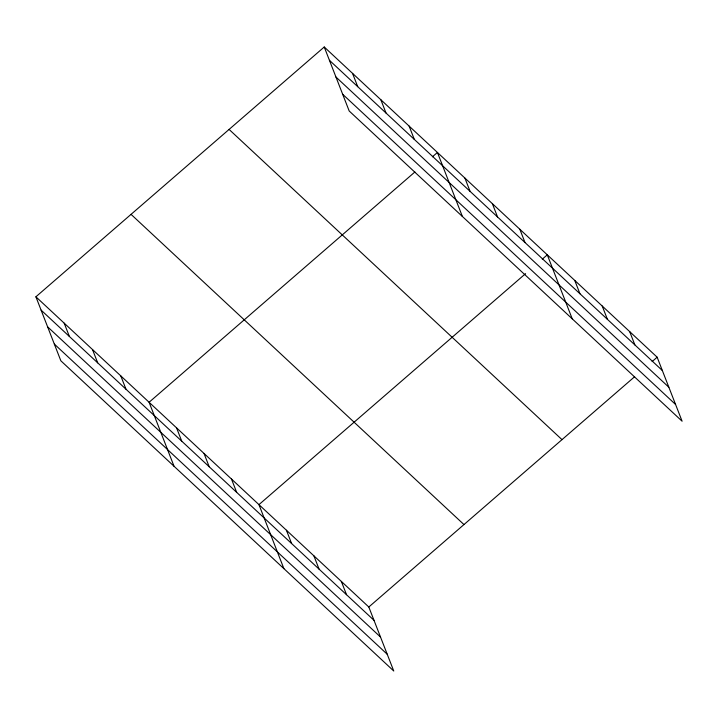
<?xml version="1.0" encoding="UTF-8"?>
<svg xmlns="http://www.w3.org/2000/svg" width="718" height="718" viewBox="0 0 718 718"><rect width="100%" height="100%" fill="white"/><g stroke="black" fill="none" stroke-linecap="round" stroke-linejoin="round"><path stroke-width="1.08" d="M35.9 296.794L368.81 607.006L393.76 671.007L60.85 360.795L35.9 296.794L324.24 46.993L657.149 357.205L682.1 421.206L349.19 110.994L324.24 46.993M414.887 171.988L149.093 402.268L174.043 466.269M432.416 156.802L437.424 152.467L462.383 216.468M525.585 273.639L258.947 504.637L283.897 568.638M542.278 259.18L547.287 254.836L572.237 318.837M368.81 607.006L634.613 376.735M652.141 361.549L657.149 357.205M329.427 60.303L662.337 370.515M335.952 77.032L668.862 387.244M342.666 94.264L675.575 404.476M229.087 129.428L561.997 439.64M131.053 214.359L463.963 524.571M41.088 310.104L373.997 620.316M47.612 326.834L380.522 637.045M54.326 344.066L387.244 654.277M629.686 331.617L634.874 344.927M602.222 306.021L607.41 319.33M574.75 280.433L579.947 293.743M519.823 229.248L525.011 242.549M492.36 203.652L497.547 216.962M464.896 178.055L470.084 191.365M409.134 126.099L414.322 139.409M380.836 99.73L386.024 113.04M352.538 73.362L357.726 86.672M341.346 581.418L346.534 594.728M313.883 555.822L319.07 569.132M286.419 530.234L291.607 543.544M231.483 479.05L236.671 492.351M204.02 453.453L209.207 466.763M176.556 427.865L181.744 441.166M120.795 375.9L125.982 389.21M92.496 349.531L97.684 362.841M64.198 323.163L69.386 336.473"/></g></svg>
